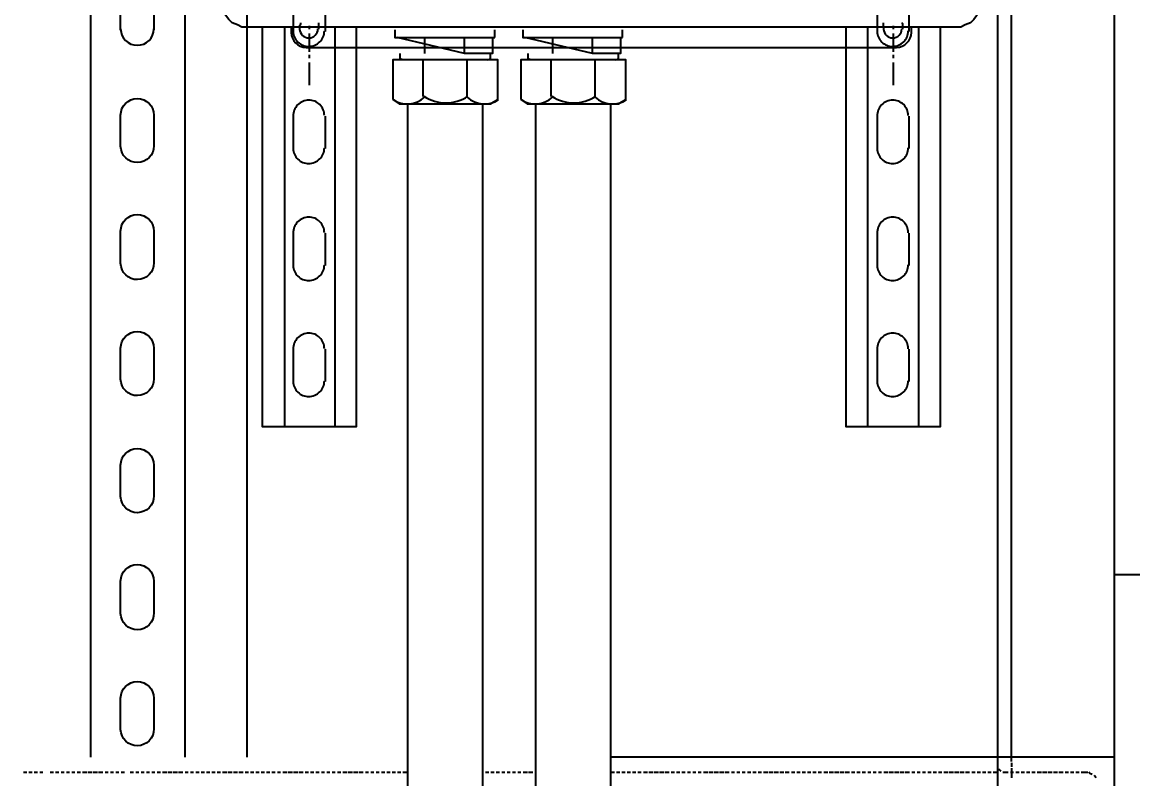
# Model space of a CAD drawing. Header units: feet. Extents: x -18 to 2540, y -48 to 1440.
# Drawn here: x 2078.627 to 2081.386, y 1382.665 to 1384.544 of the extents above; entities that cross this region are included whole.
import ezdxf
from ezdxf import colors
from ezdxf.entities.mleader import LeaderData, LeaderLine
from ezdxf.enums import TextEntityAlignment as Align
from ezdxf.math import Vec2, Vec3

# ---------------------------------------------------------------- set-up
doc = ezdxf.new("R2018")
doc.units = ezdxf.units.FT
doc.header["$MEASUREMENT"] = 0
for name, color, linetype in [('G-ANNO-TEXT', 1, 'Continuous'), ('PDF8_LP_OBJ-Hidden', 7, 'Continuous'), ('PDF8_LP_OBJ-Misc', 7, 'Continuous')]:
    doc.layers.add(name, color=color, linetype=linetype)
doc.styles.add('NEI-A', font='arial.ttf')

# ---------------------------------------------------------------- blocks, each defined once
blk = doc.blocks.new('Equipment Callout Arrowhead .75')
at = {"color": 0}
blk.add_ellipse((-0.248, 0), major_axis=(0.743, 0), ratio=0.350959, start_param=-0.80282, end_param=3.944413, dxfattribs=at)
blk = doc.blocks.new('DETAIL_TITLE')
at = {"style": 'NEI-A', "flags": 8}
blk.add_attdef('#', text='', height=0.25, dxfattribs=at).set_placement((0.5922, -0.5109), align=Align.MIDDLE_CENTER)
at = {"lineweight": 30, "flags": 104}
blk.add_attdef('DETAIL_TITLE', text='', height=0.25, dxfattribs=at).set_placement((0.9099, -0.5251), align=Align.BOTTOM_LEFT)
at = {"style": 'NEI-A'}
for tag, p in [('SCALE:', (0.9386, -0.7379)), ('1"_=_', (1.5474, -0.7379))]:
    blk.add_attdef(tag, text='', height=0.1094, dxfattribs=at).set_placement(p, align=Align.BOTTOM_LEFT)

msp = doc.modelspace()

# ---------------------------------------------------------------- linework, layer by layer
at = {"layer": 'G-ANNO-TEXT'}
for points in [[(2078.717475, 1377.542928), (2078.717475, 1378.805471), (2078.748673, 1381.221447), (2079.918526, 1381.642295), (2080.963599, 1381.907273), (2081.587522, 1382.702209), (2081.618715, 1383.154229)], [(2079.045031, 1377.542928), (2079.045031, 1378.805471), (2079.076229, 1381.221447), (2080.246081, 1381.642295), (2081.291155, 1381.907273), (2081.915077, 1382.702209), (2081.946271, 1383.154229)]]:
    msp.add_spline(points, degree=3, dxfattribs=at)
at = {"layer": 'PDF8_LP_OBJ-Hidden', "lineweight": 25}
for points in [[(2079.316116, 1384.532087), (2079.316116, 1384.534754), (2079.318784, 1384.540088), (2079.318784, 1384.542756)], [(2079.364125, 1384.532087), (2079.364125, 1384.542756)], [(2080.767053, 1384.532087), (2080.767053, 1384.542756)], [(2080.815062, 1384.532087), (2080.815062, 1384.540088), (2080.812395, 1384.542756)], [(2081.055703, 1382.718416), (2081.050368, 1382.718416), (2081.050368, 1382.710415)], [(2081.050368, 1382.70508), (2081.050368, 1382.694412)], [(2081.071706, 1382.718416), (2081.061037, 1382.718416)], [(2081.085041, 1382.707747), (2081.085041, 1382.718416), (2081.074373, 1382.718416)], [(2081.085041, 1382.70508), (2081.085041, 1382.694412)], [(2081.098377, 1382.718416), (2081.087709, 1382.718416)], [(2081.111713, 1382.718416), (2081.101044, 1382.718416)], [(2081.125049, 1382.718416), (2081.117047, 1382.718416)], [(2081.138385, 1382.718416), (2081.130383, 1382.718416)], [(2081.151721, 1382.718416), (2081.143719, 1382.718416)], [(2081.165056, 1382.718416), (2081.157055, 1382.718416)], [(2081.178392, 1382.718416), (2081.170391, 1382.718416)], [(2081.191728, 1382.718416), (2081.183727, 1382.718416)], [(2081.205064, 1382.718416), (2081.197062, 1382.718416)], [(2081.221067, 1382.718416), (2081.210398, 1382.718416)], [(2081.234403, 1382.718416), (2081.223734, 1382.718416)], [(2081.247738, 1382.718416), (2081.23707, 1382.718416)], [(2081.261074, 1382.718416), (2081.250406, 1382.718416)], [(2081.27441, 1382.718416), (2081.266409, 1382.718416)], [(2081.287746, 1382.718416), (2081.279744, 1382.718416)], [(2081.301082, 1382.718416), (2081.29308, 1382.718416)], [(2081.314418, 1382.718416), (2081.306416, 1382.718416)], [(2081.327753, 1382.718416), (2081.319752, 1382.718416)], [(2081.341089, 1382.710415), (2081.341089, 1382.718416), (2081.333088, 1382.718416)], [(2081.341089, 1382.697079), (2081.341089, 1382.707747)], [(2078.630092, 1382.681076), (2078.638093, 1382.681076)], [(2078.643428, 1382.681076), (2078.651429, 1382.681076)], [(2078.656763, 1382.681076), (2078.664765, 1382.681076)], [(2078.670099, 1382.681076), (2078.678101, 1382.681076)], [(2078.696444, 1382.681076), (2078.704446, 1382.681076)], [(2078.70978, 1382.681076), (2078.717781, 1382.681076)], [(2078.723116, 1382.681076), (2078.731117, 1382.681076)], [(2078.736452, 1382.681076), (2078.744453, 1382.681076)], [(2078.749787, 1382.681076), (2078.757789, 1382.681076)], [(2078.763123, 1382.681076), (2078.771125, 1382.681076)], [(2078.776459, 1382.681076), (2078.787128, 1382.681076)], [(2078.789795, 1382.681076), (2078.800463, 1382.681076)], [(2078.803131, 1382.681076), (2078.813799, 1382.681076)], [(2078.816466, 1382.681076), (2078.827135, 1382.681076)], [(2078.832469, 1382.681076), (2078.840471, 1382.681076)], [(2078.845805, 1382.681076), (2078.853807, 1382.681076)], [(2078.859141, 1382.681076), (2078.867142, 1382.681076)], [(2078.872477, 1382.681076), (2078.880478, 1382.681076)], [(2078.895301, 1382.681076), (2078.903302, 1382.681076)], [(2078.908636, 1382.681076), (2078.916638, 1382.681076)], [(2078.921972, 1382.681076), (2078.929974, 1382.681076)], [(2078.935308, 1382.681076), (2078.94331, 1382.681076)], [(2078.948644, 1382.681076), (2078.956645, 1382.681076)], [(2078.96198, 1382.681076), (2078.969981, 1382.681076)], [(2078.975316, 1382.681076), (2078.985984, 1382.681076)], [(2078.988651, 1382.681076), (2078.99932, 1382.681076)], [(2079.001987, 1382.681076), (2079.012656, 1382.681076)], [(2079.015323, 1382.681076), (2079.025992, 1382.681076)], [(2079.031326, 1382.681076), (2079.039327, 1382.681076)], [(2079.044662, 1382.681076), (2079.052663, 1382.681076)], [(2079.057998, 1382.681076), (2079.065999, 1382.681076)], [(2079.071333, 1382.681076), (2079.079335, 1382.681076)], [(2079.084669, 1382.681076), (2079.092671, 1382.681076)], [(2079.098005, 1382.681076), (2079.106007, 1382.681076)], [(2079.111341, 1382.681076), (2079.119342, 1382.681076)], [(2079.124677, 1382.681076), (2079.135345, 1382.681076)], [(2079.138012, 1382.681076), (2079.148681, 1382.681076)], [(2079.151348, 1382.681076), (2079.162017, 1382.681076)], [(2079.164684, 1382.681076), (2079.175353, 1382.681076)], [(2079.180687, 1382.681076), (2079.188689, 1382.681076)], [(2079.194023, 1382.681076), (2079.202024, 1382.681076)], [(2079.207359, 1382.681076), (2079.21536, 1382.681076)], [(2079.220695, 1382.681076), (2079.228696, 1382.681076)], [(2079.23403, 1382.681076), (2079.242032, 1382.681076)], [(2079.247366, 1382.681076), (2079.255368, 1382.681076)], [(2079.260702, 1382.681076), (2079.268703, 1382.681076)], [(2079.274038, 1382.681076), (2079.284706, 1382.681076)], [(2079.287374, 1382.681076), (2079.298042, 1382.681076)], [(2079.300709, 1382.681076), (2079.311378, 1382.681076)], [(2079.314045, 1382.681076), (2079.324714, 1382.681076)], [(2079.330048, 1382.681076), (2079.33805, 1382.681076)], [(2079.343384, 1382.681076), (2079.351386, 1382.681076)], [(2079.35672, 1382.681076), (2079.364721, 1382.681076)], [(2079.370056, 1382.681076), (2079.378057, 1382.681076)], [(2079.383391, 1382.681076), (2079.391393, 1382.681076)], [(2079.396727, 1382.681076), (2079.404729, 1382.681076)], [(2079.410063, 1382.681076), (2079.418065, 1382.681076)], [(2079.423399, 1382.681076), (2079.434068, 1382.681076)], [(2079.436735, 1382.681076), (2079.447403, 1382.681076)], [(2079.450071, 1382.681076), (2079.460739, 1382.681076)], [(2079.463406, 1382.681076), (2079.474075, 1382.681076)], [(2079.479409, 1382.681076), (2079.487411, 1382.681076)], [(2079.492745, 1382.681076), (2079.500747, 1382.681076)], [(2079.506081, 1382.681076), (2079.514082, 1382.681076)], [(2079.519417, 1382.681076), (2079.527418, 1382.681076)], [(2079.532753, 1382.681076), (2079.540754, 1382.681076)], [(2079.546088, 1382.681076), (2079.55409, 1382.681076)], [(2079.559424, 1382.681076), (2079.567426, 1382.681076)], [(2079.57276, 1382.681076), (2079.583429, 1382.681076)], [(2079.778132, 1382.681076), (2079.786133, 1382.681076)], [(2079.791467, 1382.681076), (2079.799469, 1382.681076)], [(2079.804803, 1382.681076), (2079.812805, 1382.681076)], [(2079.818139, 1382.681076), (2079.826141, 1382.681076)], [(2079.831475, 1382.681076), (2079.839476, 1382.681076)], [(2079.844811, 1382.681076), (2079.852812, 1382.681076)], [(2079.858146, 1382.681076), (2079.866148, 1382.681076)], [(2079.871482, 1382.681076), (2079.882151, 1382.681076)], [(2079.884818, 1382.681076), (2079.895487, 1382.681076)], [(2080.09019, 1382.681076), (2080.098191, 1382.681076)], [(2080.103525, 1382.681076), (2080.111527, 1382.681076)], [(2080.116861, 1382.681076), (2080.124863, 1382.681076)], [(2080.130197, 1382.681076), (2080.138199, 1382.681076)], [(2080.143533, 1382.681076), (2080.151534, 1382.681076)], [(2080.156869, 1382.681076), (2080.16487, 1382.681076)], [(2080.170205, 1382.681076), (2080.180873, 1382.681076)], [(2080.18354, 1382.681076), (2080.194209, 1382.681076)], [(2080.196876, 1382.681076), (2080.207545, 1382.681076)], [(2080.210212, 1382.681076), (2080.220881, 1382.681076)], [(2080.223548, 1382.681076), (2080.234216, 1382.681076)], [(2080.239551, 1382.681076), (2080.247552, 1382.681076)], [(2080.252887, 1382.681076), (2080.260888, 1382.681076)], [(2080.266222, 1382.681076), (2080.274224, 1382.681076)], [(2080.279558, 1382.681076), (2080.28756, 1382.681076)], [(2080.292894, 1382.681076), (2080.300896, 1382.681076)], [(2080.30623, 1382.681076), (2080.314231, 1382.681076)], [(2080.319566, 1382.681076), (2080.330234, 1382.681076)], [(2080.332902, 1382.681076), (2080.34357, 1382.681076)], [(2080.346237, 1382.681076), (2080.356906, 1382.681076)], [(2080.359573, 1382.681076), (2080.370242, 1382.681076)], [(2080.372909, 1382.681076), (2080.383578, 1382.681076)], [(2080.388912, 1382.681076), (2080.396913, 1382.681076)], [(2080.402248, 1382.681076), (2080.410249, 1382.681076)], [(2080.415584, 1382.681076), (2080.423585, 1382.681076)], [(2080.428919, 1382.681076), (2080.436921, 1382.681076)], [(2080.442255, 1382.681076), (2080.450257, 1382.681076)], [(2080.455591, 1382.681076), (2080.463593, 1382.681076)], [(2080.468927, 1382.681076), (2080.479595, 1382.681076)], [(2080.482263, 1382.681076), (2080.492931, 1382.681076)], [(2080.495598, 1382.681076), (2080.506267, 1382.681076)], [(2080.508934, 1382.681076), (2080.519603, 1382.681076)], [(2080.52227, 1382.681076), (2080.532939, 1382.681076)], [(2080.538273, 1382.681076), (2080.546275, 1382.681076)], [(2080.551609, 1382.681076), (2080.55961, 1382.681076)], [(2080.564945, 1382.681076), (2080.572946, 1382.681076)], [(2080.578281, 1382.681076), (2080.586282, 1382.681076)], [(2080.591616, 1382.681076), (2080.599618, 1382.681076)], [(2080.604952, 1382.681076), (2080.612954, 1382.681076)], [(2080.618288, 1382.681076), (2080.628957, 1382.681076)], [(2080.631624, 1382.681076), (2080.642292, 1382.681076)], [(2080.64496, 1382.681076), (2080.655628, 1382.681076)], [(2080.658295, 1382.681076), (2080.668964, 1382.681076)], [(2080.671631, 1382.681076), (2080.6823, 1382.681076)], [(2080.687634, 1382.681076), (2080.695636, 1382.681076)], [(2080.70097, 1382.681076), (2080.708972, 1382.681076)], [(2080.714306, 1382.681076), (2080.722307, 1382.681076)], [(2080.727642, 1382.681076), (2080.735643, 1382.681076)], [(2080.740977, 1382.681076), (2080.748979, 1382.681076)], [(2080.754313, 1382.681076), (2080.762315, 1382.681076)], [(2080.767649, 1382.681076), (2080.778318, 1382.681076)], [(2080.780985, 1382.681076), (2080.791654, 1382.681076)], [(2080.794321, 1382.681076), (2080.804989, 1382.681076)], [(2080.807657, 1382.681076), (2080.818325, 1382.681076)], [(2080.820992, 1382.681076), (2080.831661, 1382.681076)], [(2080.836995, 1382.681076), (2080.844997, 1382.681076)], [(2080.850331, 1382.681076), (2080.858333, 1382.681076)], [(2080.863667, 1382.681076), (2080.871668, 1382.681076)], [(2080.877003, 1382.681076), (2080.885004, 1382.681076)], [(2080.890339, 1382.681076), (2080.89834, 1382.681076)], [(2080.903674, 1382.681076), (2080.911676, 1382.681076)], [(2080.91701, 1382.681076), (2080.927679, 1382.681076)], [(2080.930346, 1382.681076), (2080.941015, 1382.681076)], [(2080.943682, 1382.681076), (2080.954351, 1382.681076)], [(2080.957018, 1382.681076), (2080.967686, 1382.681076)], [(2080.970353, 1382.681076), (2080.981022, 1382.681076)], [(2080.986356, 1382.681076), (2080.994358, 1382.681076)], [(2080.999692, 1382.681076), (2081.007694, 1382.681076)], [(2081.013028, 1382.681076), (2081.02103, 1382.681076)], [(2081.026364, 1382.681076), (2081.034365, 1382.681076)], [(2081.0397, 1382.681076), (2081.050368, 1382.681076)], [(2081.053036, 1382.689077), (2081.05837, 1382.683743)], [(2081.063704, 1382.681076), (2081.07704, 1382.681076)], [(2081.082374, 1382.681076), (2081.090376, 1382.681076)], [(2081.085041, 1382.691745), (2081.085041, 1382.681076)], [(2081.085041, 1382.678409), (2081.085041, 1382.66774)], [(2081.09571, 1382.681076), (2081.103712, 1382.681076)], [(2081.109046, 1382.681076), (2081.117047, 1382.681076)], [(2081.122382, 1382.681076), (2081.130383, 1382.681076)], [(2081.135718, 1382.681076), (2081.143719, 1382.681076)], [(2081.149053, 1382.681076), (2081.159722, 1382.681076)], [(2081.162389, 1382.681076), (2081.173058, 1382.681076)], [(2081.175725, 1382.681076), (2081.186394, 1382.681076)], [(2081.189061, 1382.681076), (2081.19973, 1382.681076)], [(2081.202397, 1382.681076), (2081.213065, 1382.681076)], [(2081.2184, 1382.681076), (2081.226401, 1382.681076)], [(2081.231735, 1382.681076), (2081.239737, 1382.681076)], [(2081.245071, 1382.681076), (2081.253073, 1382.681076)], [(2081.258407, 1382.681076), (2081.27441, 1382.681076)], [(2081.285079, 1382.675742), (2081.279744, 1382.678409), (2081.277077, 1382.681076)], [(2081.295747, 1382.66774), (2081.290413, 1382.673074)], [(2081.341089, 1382.683743), (2081.341089, 1382.691745)], [(2081.341089, 1382.670407), (2081.341089, 1382.678409)]]:
    msp.add_lwpolyline(points, dxfattribs=at)
at = {"layer": 'PDF8_LP_OBJ-Misc', "lineweight": 25}
for points in [[(2081.012432, 1386.740498), (2081.012432, 1384.598766), (2081.007098, 1384.572094), (2080.991095, 1384.550757), (2080.983093, 1384.542756), (2080.969758, 1384.537421), (2080.959089, 1384.532087), (2079.17209, 1384.532087), (2079.161421, 1384.537421), (2079.148085, 1384.542756), (2079.140084, 1384.550757), (2079.132082, 1384.561426), (2079.124081, 1384.572094), (2079.124081, 1384.577429)], [(2078.796616, 1385.380245), (2078.796616, 1382.718416)], [(2079.031326, 1382.718416), (2079.031326, 1385.380245)], [(2079.186021, 1382.718416), (2079.186021, 1385.380245)], [(2081.085041, 1382.718416), (2081.085041, 1385.380245)], [(2079.380128, 1384.521418), (2079.380128, 1384.598766)], [(2080.831065, 1384.521418), (2080.831065, 1384.598766)], [(2079.222766, 1384.532087), (2079.222766, 1383.539902), (2079.457476, 1383.539902), (2079.457476, 1384.532087)], [(2079.340121, 1384.534754), (2079.340121, 1384.526753)], [(2079.364125, 1384.526753), (2079.364125, 1384.532087)], [(2079.404133, 1383.539902), (2079.404133, 1384.532087)], [(2079.55276, 1384.525118), (2079.55276, 1384.506448), (2079.800807, 1384.506448)], [(2079.800807, 1384.506448), (2079.800807, 1384.525118)], [(2079.870698, 1384.525118), (2079.870698, 1384.506448), (2080.118745, 1384.506448)], [(2080.118745, 1384.506448), (2080.118745, 1384.525118)], [(2080.673702, 1384.532087), (2080.673702, 1383.539902), (2080.908413, 1383.539902), (2080.908413, 1384.532087)], [(2080.791058, 1384.534754), (2080.791058, 1384.526753)], [(2080.815062, 1384.526753), (2080.815062, 1384.532087)], [(2080.85507, 1383.539902), (2080.85507, 1384.532087)], [(2079.340121, 1384.516084), (2079.340121, 1384.470742)], [(2079.795472, 1384.506448), (2079.795472, 1384.46644), (2079.726126, 1384.46644), (2079.558095, 1384.506448)], [(2079.627441, 1384.46644), (2079.627441, 1384.506448)], [(2079.726126, 1384.46644), (2079.726126, 1384.506448)], [(2080.11341, 1384.506448), (2080.11341, 1384.46644), (2080.044064, 1384.46644), (2079.876033, 1384.506448)], [(2079.945379, 1384.46644), (2079.945379, 1384.506448)], [(2080.044064, 1384.46644), (2080.044064, 1384.506448)], [(2080.791058, 1384.516084), (2080.791058, 1384.470742)], [(2079.340121, 1384.462741), (2079.340121, 1384.454739)], [(2079.571431, 1384.450437), (2079.566096, 1384.453105), (2079.566096, 1384.46644)], [(2079.782136, 1384.450437), (2079.790138, 1384.453105), (2079.790138, 1384.46644)], [(2079.889369, 1384.450437), (2079.884034, 1384.453105), (2079.884034, 1384.46644)], [(2080.100074, 1384.450437), (2080.108076, 1384.453105), (2080.108076, 1384.46644)], [(2080.791058, 1384.462741), (2080.791058, 1384.454739)], [(2079.340121, 1384.444071), (2079.340121, 1384.38806)], [(2079.622107, 1384.450437), (2079.622107, 1384.359754)], [(2079.73146, 1384.450437), (2079.73146, 1384.359754)], [(2079.940045, 1384.450437), (2079.940045, 1384.359754)], [(2080.049398, 1384.450437), (2080.049398, 1384.359754)], [(2080.791058, 1384.444071), (2080.791058, 1384.38806)], [(2079.584766, 1377.513804), (2079.584766, 1384.341084)], [(2079.771468, 1377.5126), (2079.771468, 1384.341084)], [(2079.902704, 1377.513804), (2079.902704, 1384.341084)], [(2080.089406, 1377.5126), (2080.089406, 1384.341084)], [(2079.380128, 1384.230698), (2079.380128, 1384.310712)], [(2080.831065, 1384.230698), (2080.831065, 1384.310712)], [(2079.380128, 1383.939977), (2079.380128, 1384.019992)], [(2080.831065, 1383.939977), (2080.831065, 1384.019992)], [(2079.380128, 1383.651923), (2079.380128, 1383.731938)], [(2080.831065, 1383.651923), (2080.831065, 1383.731938)], [(2081.341089, 1383.172325), (2082.776023, 1383.172325)], [(2081.341089, 1382.718416), (2080.089406, 1382.718416)]]:
    msp.add_lwpolyline(points, dxfattribs=at)
for points in [[(2078.871296, 1384.524086), (2078.871296, 1384.6041, -0.99636306), (2078.953978, 1384.6041), (2078.953978, 1384.524086)], [(2079.377461, 1384.6001, 0.41421362), (2079.338787, 1384.638774, 0.41421362), (2079.300114, 1384.598766), (2079.300114, 1384.521418, 0.41421362), (2079.338787, 1384.484078, 0.41421362), (2079.377461, 1384.522752)], [(2080.828398, 1384.6001, 0.41421362), (2080.789724, 1384.638774, 0.41421362), (2080.75105, 1384.598766), (2080.75105, 1384.521418, 0.41421362), (2080.789724, 1384.484078, 0.41421362), (2080.828398, 1384.522752)], [(2079.294779, 1384.532087), (2079.294779, 1384.518751, 0.39879692), (2079.332119, 1384.481411), (2080.799059, 1384.481411, 0.39857418), (2080.836399, 1384.518751), (2080.836399, 1384.532087)], [(2079.316116, 1384.532087), (2079.316116, 1384.526753, 0.97155055), (2079.361449, 1384.527432)], [(2080.767053, 1384.532087), (2080.767053, 1384.526753, 0.97155055), (2080.812386, 1384.527432)], [(2079.377461, 1384.312046, 0.41421362), (2079.338787, 1384.35072, 0.41421362), (2079.300114, 1384.310712), (2079.300114, 1384.230698, 0.41421362), (2079.338787, 1384.193357, 0.41421362), (2079.377461, 1384.232031)], [(2080.828398, 1384.312046, 0.41421362), (2080.789724, 1384.35072, 0.41421362), (2080.75105, 1384.310712), (2080.75105, 1384.230698, 0.41421362), (2080.789724, 1384.193357, 0.41421362), (2080.828398, 1384.232031)], [(2079.377461, 1384.021325, 0.41421362), (2079.338787, 1384.059999, 0.41421362), (2079.300114, 1384.019992), (2079.300114, 1383.939977, 0.41421362), (2079.338787, 1383.902637, 0.41421362), (2079.377461, 1383.94131)], [(2080.828398, 1384.021325, 0.41421362), (2080.789724, 1384.059999, 0.41421362), (2080.75105, 1384.019992), (2080.75105, 1383.939977, 0.41421362), (2080.789724, 1383.902637, 0.41421362), (2080.828398, 1383.94131)], [(2079.377461, 1383.733272, 0.41421362), (2079.338787, 1383.771946, 0.41421362), (2079.300114, 1383.731938), (2079.300114, 1383.651923, 0.41421362), (2079.338787, 1383.614583, 0.41421362), (2079.377461, 1383.653257)], [(2080.828398, 1383.733272, 0.41421362), (2080.789724, 1383.771946, 0.41421362), (2080.75105, 1383.731938), (2080.75105, 1383.651923, 0.41421362), (2080.789724, 1383.614583, 0.41421362), (2080.828398, 1383.653257)]]:
    msp.add_lwpolyline(points, format="xyb", dxfattribs=at)
for points in [[(2079.547426, 1384.351752), (2079.563429, 1384.341084), (2079.790138, 1384.341084), (2079.808808, 1384.351752), (2079.808808, 1384.450437), (2079.547426, 1384.450437)], [(2079.865364, 1384.351752), (2079.881367, 1384.341084), (2080.108076, 1384.341084), (2080.126746, 1384.351752), (2080.126746, 1384.450437), (2079.865364, 1384.450437)]]:
    msp.add_lwpolyline(points, close=True, dxfattribs=at)
for points in [[(2078.953978, 1384.31338), (2078.953978, 1384.237215, -0.99636306), (2078.871296, 1384.236032), (2078.871296, 1384.31338, -0.99636306)], [(2078.953978, 1384.025326), (2078.953978, 1383.946494, -0.99636306), (2078.871296, 1383.945311), (2078.871296, 1384.025326, -0.99636306)], [(2078.953978, 1383.734605), (2078.953978, 1383.65844, -0.99636306), (2078.871296, 1383.657258), (2078.871296, 1383.734605, -0.99636306)], [(2078.953978, 1383.443884), (2078.953978, 1383.36772, -0.99636306), (2078.871296, 1383.366537), (2078.871296, 1383.443884, -0.99636306)], [(2078.953978, 1383.155831), (2078.953978, 1383.076999, -0.99636306), (2078.871296, 1383.075816), (2078.871296, 1383.155831, -0.99636306)], [(2078.953978, 1382.86511), (2078.953978, 1382.788945, -0.99636306), (2078.871296, 1382.787762), (2078.871296, 1382.86511, -0.99636306)]]:
    msp.add_lwpolyline(points, format="xyb", close=True, dxfattribs=at)
for centre, radius, start, end in [((2078.912637, 1384.528086), 0.041341, 180.208761, 359.791239), ((2079.583433, 1384.403762), 0.062678, 235.920404, 313.368539), ((2079.679451, 1384.441102), 0.097351, 235.826999, 304.173001), ((2079.775469, 1384.403762), 0.062678, 226.631461, 304.079596), ((2079.901371, 1384.403762), 0.062678, 235.920404, 313.368539), ((2079.997389, 1384.441102), 0.097351, 235.826999, 304.173001), ((2080.093407, 1384.403762), 0.062678, 226.631461, 304.079596)]:
    msp.add_arc(centre, radius, start, end, dxfattribs=at)

# ---------------------------------------------------------------- block references
at = {"layer": 'G-ANNO-TEXT'}
ref = msp.add_blockref('DETAIL_TITLE', (2007.117623, 1398.740013), dxfattribs=dict(at, xscale=2.26283738676726, yscale=2.26283738676726, zscale=2.26283738676726))
lines = msp.add_mtext('{\\LSCADA RACK DETAIL (PLAN VIEW)}', dxfattribs={"layer": '0', "insert": (2009.176571, 1398.230562), "char_height": 10.57518883, "attachment_point": 1})
ref.add_attrib('DETAIL_TITLE', '', (2009.176571, 1398.230562)).embed_mtext(lines)

# ---------------------------------------------------------------- next in the draw order: leaders
ml = msp.add_multileader_mtext('Standard', dxfattribs=at)
ml.set_content('\\A1;6 MOTOR CONTROL CABLE CONDUITS (TYP.)', color=256, style='NEI-A')
ml.set_leader_properties()
ml.set_arrow_properties(name='Equipment Callout Arrowhead .75')
ml.build(insert=Vec2(0, 0))
ml.multileader.update_dxf_attribs({"dogleg_length": 0.0625, "arrow_head_size": 0.125})
ctx = ml.context
ctx.base_point, ctx.char_height, ctx.arrow_head_size, ctx.landing_gap_size, ctx.plane_origin = Vec3(2133.680839, 1383.790863), 0.1, 0.125, 0.09, Vec3(2077.345805, 1319.927864)
notes = []
notes.append((ctx, [(0, (0, 0, 0), (0, 0), (1, 0), 1, [])]))
ctx.mtext.insert, ctx.mtext.width, ctx.mtext.flow_direction = Vec3(2133.770839, 1383.855563), 2.21448175, 5
ctx.mtext.has_bg_fill, ctx.mtext.bg_color, ctx.mtext.bg_scale_factor, ctx.mtext.bg_transparency, ctx.mtext.use_window_bg_color = 1, -1027028792, 1.5, 0, 1
for ctx, leaders in notes:
    for number, flags, end, landing, length, lines in leaders:
        leader = LeaderData()
        leader.index, (leader.has_last_leader_line, leader.has_dogleg_vector, leader.attachment_direction) = number, flags
        leader.last_leader_point, leader.dogleg_vector, leader.dogleg_length = Vec3(end), Vec3(landing), length
        for number, points, colour, breaks in lines:
            line = LeaderLine()
            line.index, line.vertices, line.color, line.breaks = number, Vec3.list(points), colors.encode_raw_color(colour), breaks
            leader.lines.append(line)
        ctx.leaders.append(leader)

# ---------------------------------------------------------------- next in the draw order: linework, layer by layer
at = {"layer": 'PDF8_LP_OBJ-Misc', "lineweight": 25}
for points in [[(2081.050368, 1385.380245), (2081.050368, 1377.504112), (2081.341089, 1377.504112), (2081.341089, 1388.511494)], [(2079.278776, 1384.532087), (2079.278776, 1383.539902)], [(2080.727046, 1384.532087), (2080.727046, 1383.539902)]]:
    msp.add_lwpolyline(points, dxfattribs=at)

doc.saveas('drawing.dxf')
